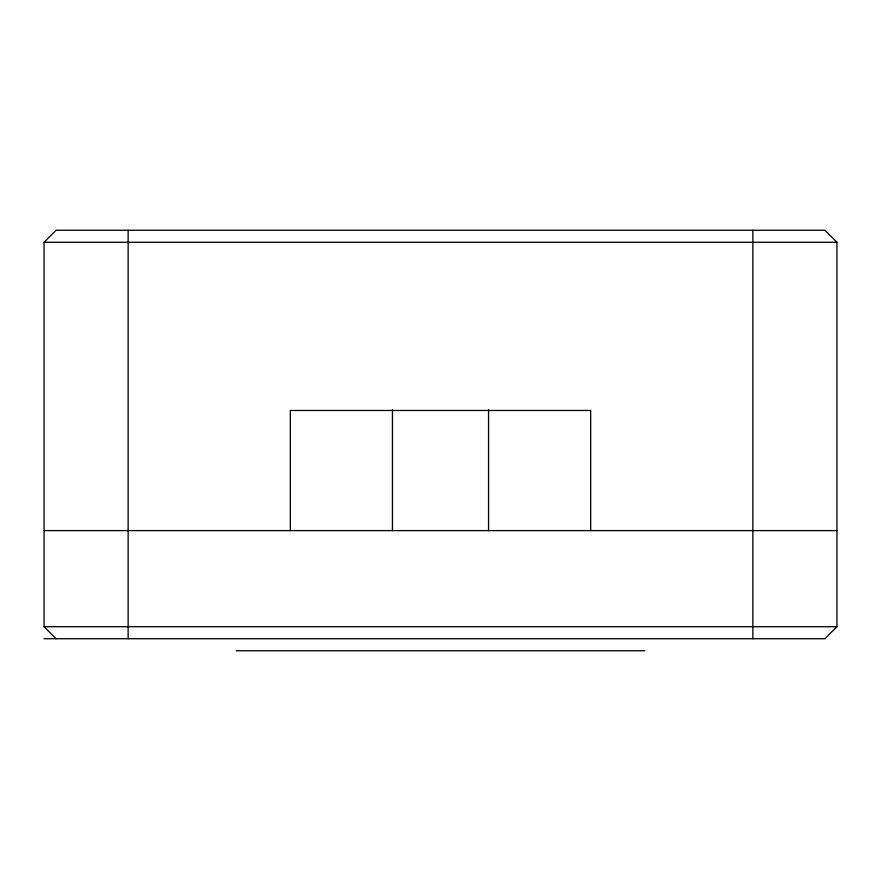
<?xml version="1.0" encoding="UTF-8"?>
<svg xmlns="http://www.w3.org/2000/svg" width="881" height="881" viewBox="0 0 881 881"><rect width="100%" height="100%" fill="white"/><g stroke="black" fill="none" stroke-linecap="round" stroke-linejoin="round"><path stroke-width="1.32" d="M56.065 638.725L44.05 626.71L44.05 242.275L56.065 230.26L824.935 230.26L836.95 242.275L836.95 626.71L824.935 638.725L44.05 638.725M44.05 242.275L836.95 242.275M44.05 530.604L836.95 530.604M44.05 626.71L836.95 626.71M236.273 650.74L644.727 650.74M752.859 230.26L752.859 638.725M590.666 530.604L590.666 410.469L290.334 410.469L290.334 530.604M488.559 409.467L488.559 530.604M392.441 409.467L392.441 530.604M128.141 230.26L128.141 638.725"/></g></svg>
